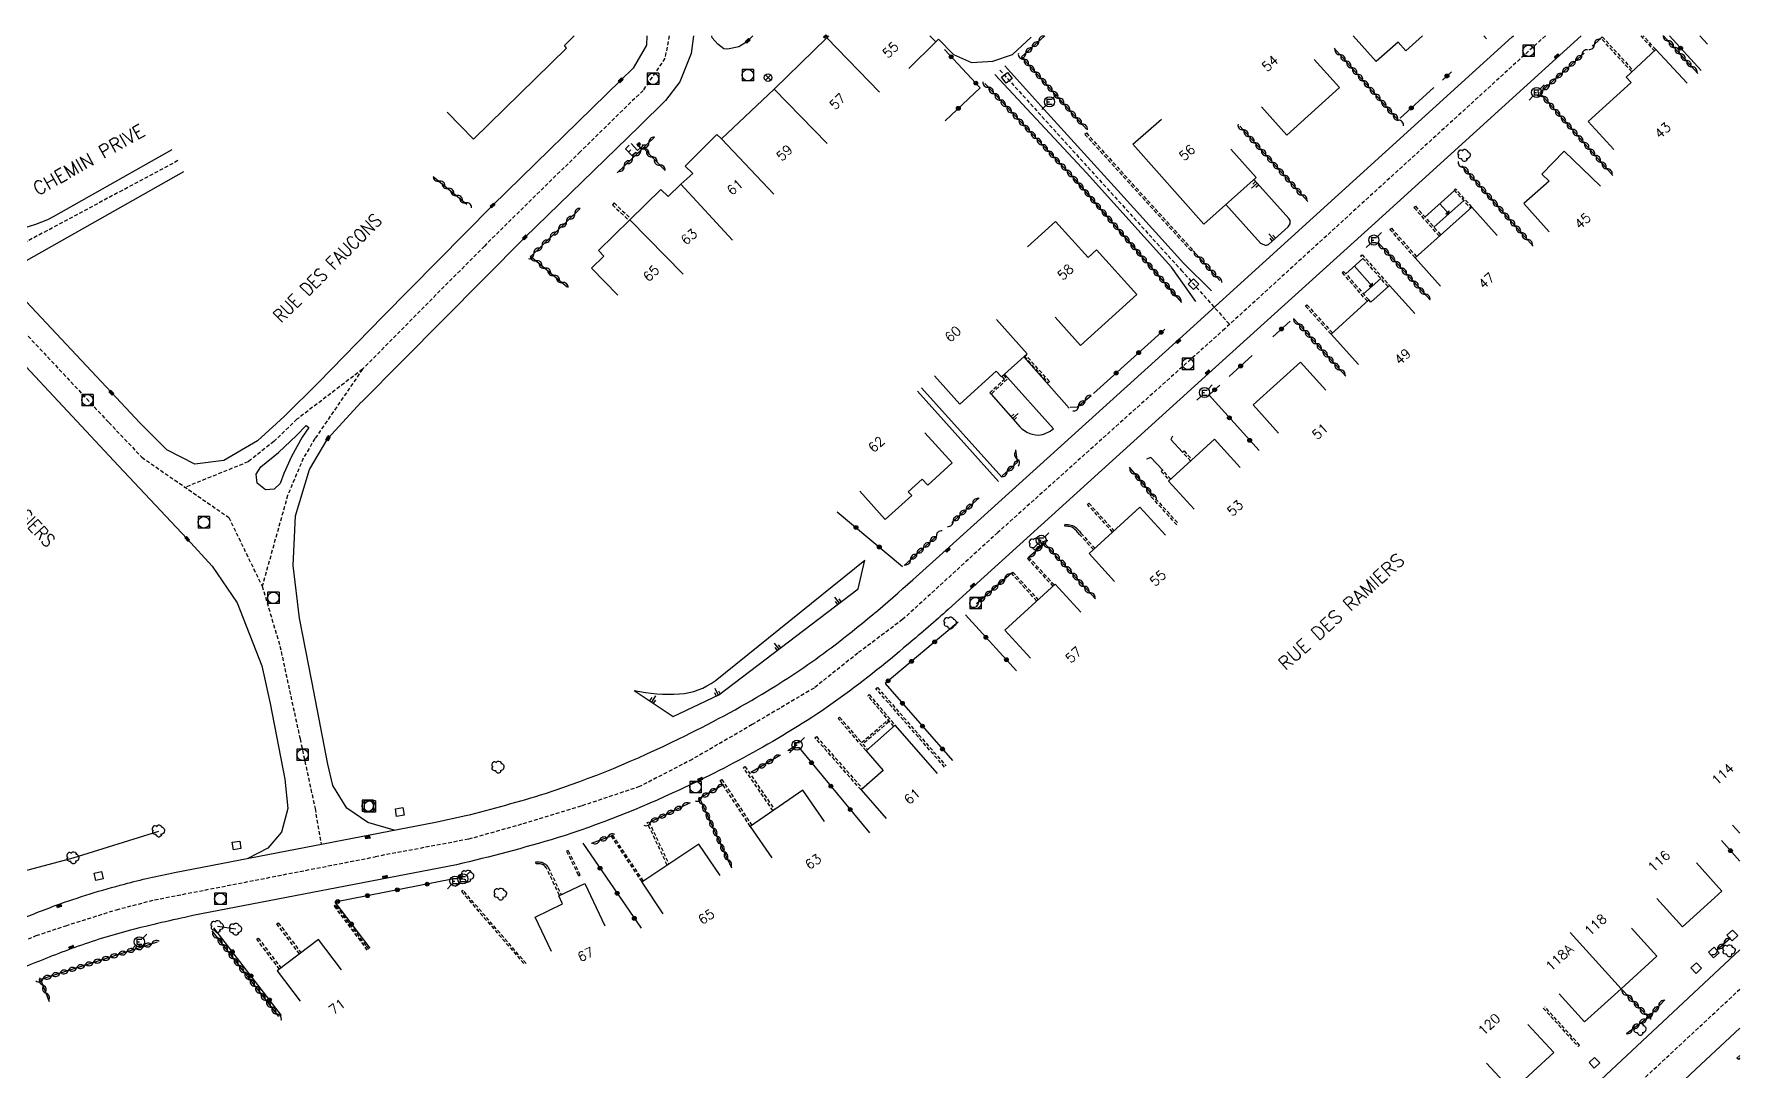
# Model space of a CAD drawing. Header units: millimetres. Extents: x 184999 to 186001, y 128999 to 130000.
# Drawn here: x 185775.5 to 186000, y 129863.8 to 130000.2 of the extents above; entities that cross this region are included whole.
import ezdxf
from ezdxf.enums import TextEntityAlignment as Align

# ---------------------------------------------------------------- set-up
doc = ezdxf.new("R2010")
doc.units = ezdxf.units.MM
doc.linetypes.add('DASHED', pattern=[0.75, 0.5, -0.25])
doc.layers.get('0').update_dxf_attribs({"linetype": 'CONTINUOUS'})
for name, color, linetype in [('W0001', 6, 'DASHED'), ('W0008', 7, 'CONTINUOUS'), ('W0100', 7, 'CONTINUOUS'), ('W0112', 1, 'DASHED'), ('W0211', 2, 'CONTINUOUS'), ('W0300', 7, 'CONTINUOUS'), ('W0302', 3, 'CONTINUOUS'), ('W0310', 3, 'CONTINUOUS'), ('W0322', 7, 'CONTINUOUS'), ('W0334', 7, 'CONTINUOUS'), ('W0400', 7, 'CONTINUOUS'), ('W0420', 7, 'CONTINUOUS'), ('W0469', 7, 'CONTINUOUS'), ('W0471', 7, 'CONTINUOUS'), ('W0984', 7, 'CONTINUOUS'), ('W0989', 7, 'CONTINUOUS'), ('W0991', 7, 'CONTINUOUS'), ('W1102', 7, 'CONTINUOUS')]:
    doc.layers.add(name, color=color, linetype=linetype)
doc.styles.get("Standard").update_dxf_attribs({"font": 'romans.shx', "width": 0.85})

# ---------------------------------------------------------------- blocks, each defined once
blk = doc.blocks.new('T400')
for p, q in [((-0.15, 0.3), (0.15, 0.3)), ((-0.15, -0.25), (-0.15, 0.3)), ((-0.15, 0.15), (0.15, 0.15)), ((-0.15, 0), (0.15, 0)), ((0.15, 0.3), (0.15, -0.25)), ((-0.15, -0.15), (0.15, -0.15)), ((-0.15, -0.25), (-0.15, -0.3)), ((-0.15, -0.3), (0.15, -0.3)), ((0.15, -0.3), (0.15, -0.25))]:
    blk.add_line(p, q)
blk = doc.blocks.new('T420')
for p, q in [((0.75, 0.75), (-0.75, 0.75)), ((-0.75, 0.75), (-0.75, -0.75)), ((0.75, 0.75), (0.75, -0.75)), ((0.75, -0.75), (-0.75, -0.75))]:
    blk.add_line(p, q)
blk.add_ellipse((0, 0), major_axis=(-0.53, 0.53), ratio=1, start_param=3.926991, end_param=10.210176)
blk = doc.blocks.new('T469')
at = {"color": 0, "linetype": 'Continuous', "flags": 128}
for points in [[(-0.35, 0.35), (0.35, -0.35)], [(-0.35, -0.35), (0.35, 0.35)]]:
    blk.add_lwpolyline(points, dxfattribs=at)
at = {"color": 0, "linetype": 'Continuous'}
blk.add_circle((0, 0), 0.5, dxfattribs=at)
blk = doc.blocks.new('t322o')
at = {"color": 0, "linetype": 'Continuous'}
for radius in [0.25, 0.15]:
    blk.add_circle((0, 0), radius, dxfattribs=at)
blk = doc.blocks.new('t310o')
at = {"color": 0, "linetype": 'Continuous'}
for centre, start, end in [((-0.5, 0.38), 216.8699, 323.1304), ((0.5, -0.37), 36.8699, 143.1303)]:
    blk.add_arc(centre, 0.625, start, end, dxfattribs=at)
blk = doc.blocks.new('T471')
for p, q in [((-0.333334, 0.333334), (-0.333334, -0.333334)), ((-0.333334, 0.333334), (0.333334, 0.333334)), ((-0.333334, 0), (0, 0)), ((0.500001, 0.500001), (1.000002, 1.000002)), ((-0.500001, -0.500001), (-1.000002, -1.000002)), ((-0.333334, -0.333334), (0.333334, -0.333334))]:
    blk.add_line(p, q)
blk.add_ellipse((0, 0), major_axis=(0.471405, 0.471405), ratio=1, start_param=5.4977871438, end_param=11.780972451)
blk = doc.blocks.new('T300')
for p, q in [((-0.8, 0.51), (-0.86, 0.34)), ((-0.86, 0.34), (-0.86, 0.17)), ((-0.86, 0.17), (-0.74, 0.06)), ((-0.69, 0.63), (-0.8, 0.51)), ((-0.8, -0.06), (-0.74, 0.06)), ((-0.74, 0.06), (-0.69, 0.11)), ((-0.57, 0.69), (-0.69, 0.63)), ((-0.46, 0.69), (-0.57, 0.69)), ((-0.29, 0.63), (-0.46, 0.69)), ((-0.29, 0.63), (-0.17, 0.74)), ((-0.23, 0.57), (-0.29, 0.63)), ((-0.17, 0.74), (-0.06, 0.8)), ((-0.06, 0.8), (0.06, 0.8)), ((0.06, 0.8), (0.23, 0.74)), ((0.23, 0.74), (0.34, 0.63)), ((0.34, 0.63), (0.4, 0.51)), ((0.46, 0.46), (0.34, 0.46)), ((0.4, 0.51), (0.4, 0.46)), ((0.57, 0.4), (0.46, 0.46)), ((0.57, 0.4), (0.69, 0.29)), ((0.69, 0.29), (0.74, 0.17)), ((0.74, 0.06), (0.69, -0.17)), ((0.74, 0.17), (0.74, 0.06)), ((-0.8, -0.17), (-0.8, -0.06)), ((-0.8, -0.23), (-0.8, -0.17)), ((-0.74, -0.34), (-0.8, -0.23)), ((-0.69, -0.4), (-0.74, -0.34)), ((-0.51, -0.46), (-0.69, -0.4)), ((-0.4, -0.46), (-0.51, -0.46)), ((-0.4, -0.46), (-0.34, -0.46)), ((-0.34, -0.46), (-0.34, -0.4)), ((-0.34, -0.51), (-0.34, -0.46)), ((-0.29, -0.63), (-0.34, -0.51)), ((-0.17, -0.74), (-0.29, -0.63)), ((-0.06, -0.8), (-0.17, -0.74)), ((0.06, -0.8), (-0.06, -0.8)), ((0.17, -0.74), (0.06, -0.8)), ((0.23, -0.69), (0.17, -0.74)), ((0.29, -0.46), (0.23, -0.46)), ((0.29, -0.63), (0.23, -0.69)), ((0.46, -0.4), (0.29, -0.46)), ((0.34, -0.51), (0.29, -0.63)), ((0.34, -0.51), (0.34, -0.46)), ((0.57, -0.34), (0.46, -0.4)), ((0.63, -0.29), (0.57, -0.34)), ((0.69, -0.17), (0.63, -0.29))]:
    blk.add_line(p, q)
blk = doc.blocks.new('t112o')
at = {"color": 0, "linetype": 'Continuous'}
for p, q in [((-0.5, 0.5), (0.5, 0.5)), ((-0.5, -0.5), (-0.5, 0.5)), ((0.5, 0.5), (0.5, -0.5)), ((0.5, -0.5), (-0.5, -0.5))]:
    blk.add_line(p, q, dxfattribs=at)
blk = doc.blocks.new('t211o')
at = {"color": 0, "linetype": 'Continuous'}
for p, q in [((-0.29, 0.5), (-0.29, 0)), ((0, 1), (0, 0)), ((0.29, 0.5), (0.29, 0))]:
    blk.add_line(p, q, dxfattribs=at)

msp = doc.modelspace()

# ---------------------------------------------------------------- linework, layer by layer
at = {"layer": 'W0001'}
for points in [[(185859.06, 130000), (185858.49, 129997.04), (185855.62, 129992.82), (185847.36, 129984.75), (185834.73, 129972.33), (185818.68, 129956.11), (185810.06, 129949.53), (185807.02, 129946.62), (185803.63, 129943.92), (185795.35, 129940.58)], [(185974.4, 130000), (185932.2, 129961.45), (185902.31, 129934.63), (185889.78, 129923.17), (185883.89, 129918.75), (185878.12, 129914.16), (185869.98, 129909.34), (185862.1, 129904.77), (185855.16, 129901.19), (185847.45, 129898.61), (185839.62, 129896.22), (185832.65, 129894.26), (185820.35, 129891.95)], [(185902.59, 129995.48), (185926.45, 129969.17), (185932.82, 129962.02)], [(185755.69, 129980.72), (185771.08, 129964.3), (185785.29, 129949.11), (185789.63, 129944.54), (185801.07, 129936.61), (185805.48, 129927.57), (185807.82, 129919.68), (185810.46, 129907.47), (185812.44, 129898.29), (185813.23, 129893.59)], [(185818.68, 129956.11), (185812.42, 129946.98), (185810.89, 129944.41), (185808.83, 129939.51), (185805.48, 129927.57)], [(185707.35, 129851.94), (185732.93, 129863.11), (185750.61, 129870.72), (185775.75, 129881.58), (185779.64, 129882.88), (185786.29, 129884.98), (185791.32, 129886.28), (185820.35, 129891.95)], [(185804.68, 129692.05), (185840.36, 129724.93), (185904.63, 129785.15), (185970.01, 129846.61), (186000, 129874.51)]]:
    msp.add_lwpolyline(points, dxfattribs=at)
at = {"layer": 'W0001', "flags": 128}
msp.add_lwpolyline([(185794.39, 129983.57), (185769.51, 129970.25)], dxfattribs=at)
at = {"layer": 'W0008', "flags": 128}
for points in [[(185706.21, 129854.6), (185742.98, 129870.55), (185766.38, 129880.6), (185772.63, 129883.28, -0.0144), (185778.34, 129885.56, -0.0227), (185787.36, 129888.36, -0.017), (185793.96, 129889.88), (185828.31, 129896.5), (185832.3, 129897.36, 0.012426), (185842.79, 129900.29, 0.0359), (185860.4, 129907.52, 0.0238), (185872.02, 129913.79, 0.0239), (185880.38, 129919.46, 0.0217), (185891.13, 129928.41), (185895.96, 129932.74), (185927.15, 129960.97), (185970.03, 129999.86), (185970.18, 130000, 0.0062)], [(185979.09, 130000), (185975.32, 129996.58), (185951.49, 129974.94), (185929.59, 129955.15), (185895.82, 129924.53, -0.0093), (185890.5, 129919.92, -0.0207), (185880.97, 129912.41, -0.027), (185870.73, 129906.02, -0.0182), (185860.44, 129900.77, -0.033), (185844.32, 129894.43, -0.016), (185831.08, 129890.9), (185796.35, 129884.2, 0.0104), (185788.14, 129882.28, 0.0215), (185780.82, 129880.02, 0.0114), (185774.08, 129877.37)], [(185775.05, 129827.53), (185792.02, 129805.16), (185809.55, 129782.14), (185834.3, 129749.66), (185841.35, 129740.36, 0.0344), (185843.57, 129738.85, 0.1078), (185846.35, 129737.94, 0.1157), (185848.48, 129738.25, 0.0903), (185849.83, 129739.12), (185863.82, 129752.15), (185901.71, 129787.71), (185944.53, 129827.79), (185979, 129860.09), (186000, 129879.72)], [(186000, 129869.39), (185994.88, 129864.61), (185980.94, 129851.56), (185953.6, 129825.98), (185939.54, 129812.83), (185907.5, 129782.8), (185868.29, 129746.07), (185832.98, 129713.01), (185799.17, 129681.28), (185795.06, 129677.48, 0.0189), (185784.28, 129666.8, 0.01649), (185779, 129660.79)]]:
    msp.add_lwpolyline(points, format="xyb", dxfattribs=at)
at = {"layer": 'W0008'}
for points in [[(185856.12, 130000), (185856.05, 129998.75), (185854.3, 129995.75), (185852.68, 129994.16), (185835.8, 129977.67), (185821.37, 129963.07), (185812.88, 129954.38), (185808.39, 129949.91), (185804.87, 129946.68), (185800.45, 129944.09), (185796.62, 129943.63), (185792.92, 129945.51), (185789.38, 129949.08), (185785.64, 129953.04), (185776.4, 129962.92), (185766.7, 129973.25), (185759.01, 129981.36), (185758.06, 129982.39)], [(185862.24, 130000), (185861.95, 129997.68), (185860.48, 129993.94), (185858.55, 129991.48), (185855.15, 129988.12), (185840.06, 129973.46), (185818.55, 129951.8)], [(185869.15, 129999.1), (185868.22, 129998.53), (185866.74, 129998.24), (185866.24, 129998.27), (185865.45, 129998.9), (185864.7, 129999.73), (185864.65, 130000)], [(185870.08, 130000), (185869.4, 129999.34), (185869.14, 129999.07)], [(185894.15, 129999.2), (185894.52, 129999.56), (185896.48, 129997.56), (185898.84, 129996.5), (185901.67, 129996.68), (185904.25, 129997.55), (185906.72, 129999.84)], [(185771.14, 129968.52), (185795.18, 129982.16)], [(185753.33, 129979.05), (185773.15, 129957.79), (185786.58, 129943.39), (185794.18, 129935.3), (185795.61, 129933.79), (185798.91, 129930.18), (185802.17, 129925.36), (185805.42, 129917.06), (185806.53, 129912.13), (185808.45, 129902.15), (185808.87, 129898.29), (185808.02, 129895.18), (185806.21, 129893.1), (185803.58, 129891.73)], [(185822.87, 129895.45), (185819.37, 129896.47), (185816.61, 129898.33), (185814.8, 129901.31), (185814.14, 129904.12), (185812.02, 129915.07), (185810.41, 129923.34), (185809.54, 129930.28), (185809.88, 129936.84), (185811.72, 129942.92), (185814.14, 129947.01), (185818.53, 129951.79)], [(185805.29, 129943.29), (185807.64, 129945.14), (185810, 129947.39), (185811.29, 129948.71), (185811.63, 129948.43), (185810.76, 129947.19), (185809.32, 129944.61), (185808.35, 129942.4), (185807.84, 129941.08), (185807.06, 129940.33), (185805.91, 129940.25), (185804.83, 129941.12), (185804.69, 129942.32), (185805.29, 129943.28)]]:
    msp.add_lwpolyline(points, dxfattribs=at)
at = {"layer": 'W0008', "flags": 128}
for points in [[(185928.39, 129965.02), (185925.17, 129969.56), (185913.98, 129981.98), (185901.93, 129994.89)], [(185903.25, 129996.07), (185907.97, 129990.78), (185918.52, 129979.22), (185926.81, 129970.05), (185930.45, 129966.43)]]:
    msp.add_lwpolyline(points, dxfattribs=at)
at = {"layer": 'W0008'}
msp.add_lwpolyline([(185793.59, 129984.98), (185777.98, 129976.18, -0.210135), (185764.84, 129975.21, -0.210135)], format="xyb", dxfattribs=at)
at = {"layer": 'W0100'}
for p, q in [((185879.38, 129999.88), (185879.54, 129999.72)), ((185879.84, 130000), (185879.54, 129999.72)), ((185854.8, 129985.7), (185855.1, 129985.95)), ((185854.8, 129985.7), (185854.99, 129985.47))]:
    msp.add_line(p, q, dxfattribs=at)
for points in [[(185829.81, 129989.96), (185833.31, 129986.39), (185845.56, 129998.39), (185845.27, 129998.73), (185846.53, 130000)], [(185880.05, 130000), (185879.79, 129999.75), (185872.87, 129992.97), (185865.96, 129986.43), (185865.35, 129987.03), (185861.17, 129982.86), (185862.16, 129981.87), (185860.61, 129980.46), (185858.91, 129978.85), (185857.95, 129979.79), (185853.86, 129975.76), (185849.74, 129971.74), (185850.44, 129971.02), (185848.81, 129969.43), (185852.3, 129965.85)], [(185879.38, 129999.88), (185879.67, 130000.15), (185879.84, 130000)], [(185890.59, 129995.69), (185894.15, 129999.19), (185893.36, 130000)], [(185958.22, 130000), (185956.01, 129998.03), (185955, 129999.16), (185952.12, 129996.6), (185949.09, 130000)], [(185993.05, 129993.76), (185988.93, 129998.2), (185985.01, 129994.57), (185985.68, 129993.84), (185980.05, 129988.73), (185983.41, 129985.03)], [(185854.99, 129985.47), (185855.29, 129985.73), (185855.1, 129985.95)], [(185981.67, 129980.21), (185976.88, 129984.84), (185973.94, 129981.79), (185974.89, 129980.88), (185971.57, 129977.95), (185974.89, 129974.21)], [(185960.5, 129977.88), (185961.69, 129976.56), (185961.71, 129976.96), (185961.29, 129976.58), (185961.69, 129976.56)], [(185909.85, 129962.95), (185913.2, 129959.25), (185920.63, 129965.96), (185915.31, 129971.84), (185914.2, 129970.84), (185909.93, 129975.56), (185906.22, 129972.21)], [(185949.25, 129969.69), (185951.59, 129967.04), (185951.62, 129967.44), (185951.19, 129967.07), (185951.59, 129967.04)], [(185884.15, 129940.06), (185887.49, 129936.34), (185890.98, 129939.48), (185890.51, 129940), (185892.36, 129941.67), (185893.1, 129940.86), (185896.31, 129943.78), (185892.69, 129947.75)], [(185913.25, 129924.15), (185909.88, 129927.84), (185903.24, 129921.78), (185906.61, 129918.08)], [(185989.08, 129886.44), (185992.43, 129882.72), (185997.64, 129887.42), (185994.29, 129891.14)], [(185843.56, 129879.5), (185841.42, 129884.02), (185845.03, 129885.74), (185844.52, 129886.82), (185847.94, 129888.45), (185850.6, 129882.85)]]:
    msp.add_lwpolyline(points, dxfattribs=at)
at = {"layer": 'W0100', "flags": 128}
for points in [[(185994.74, 130000), (185995.72, 129998.92)], [(185937.03, 129990.65), (185940.38, 129986.94), (185947.29, 129993.18), (185943.94, 129996.89)], [(185933.01, 129985.09), (185936.34, 129981.36), (185929.44, 129975.21), (185920.11, 129985.72), (185923.85, 129989.04)], [(185962.45, 129979.62), (185958.54, 129976.15)], [(185959.73, 129974.81), (185963.64, 129978.31)], [(185968.06, 129973.72), (185964.73, 129977.46), (185957.24, 129970.78), (185960.57, 129967.04)], [(185950.36, 129970.71), (185948.14, 129968.67)], [(185957.23, 129963.44), (185953.87, 129967.15), (185951.42, 129964.93), (185951.16, 129965.23), (185946.18, 129960.73), (185949.8, 129956.72)], [(185950.46, 129966.02), (185952.72, 129968.06)], [(185893.97, 129955.24), (185897.33, 129951.53), (185902.11, 129955.87), (185902.8, 129955.1), (185906.19, 129958.16), (185902.15, 129962.65)], [(185945.51, 129953.35), (185942.16, 129957.06), (185935.92, 129951.43), (185939.27, 129947.72)], [(185934.23, 129943.2), (185930.86, 129946.9), (185924.79, 129941.37), (185928.16, 129937.68)], [(185924.37, 129934.26), (185921, 129937.95), (185914.32, 129931.85), (185917.69, 129928.16)], [(185894.38, 129902.91), (185888.82, 129909.26), (185884.98, 129905.9), (185887.24, 129903.31), (185884.32, 129900.75), (185887.61, 129896.99)], [(185879.49, 129896.58), (185876.66, 129900.7), (185869.73, 129895.94), (185872.56, 129891.82)], [(185999.03, 129896.12), (186000, 129895.07)], [(185865.75, 129889.47), (185862.97, 129893.63), (185855.46, 129888.62), (185858.24, 129884.46)], [(185976.19, 129873.91), (185979.55, 129870.21), (185984.36, 129874.57), (185989.08, 129878.87), (185985.72, 129882.57)], [(185815.93, 129877.08), (185812.91, 129881.06), (185807.46, 129876.92), (185810.49, 129872.94)], [(185966.63, 129864.8), (185970.03, 129861.13), (185975.5, 129866.19), (185972.1, 129869.86)]]:
    msp.add_lwpolyline(points, dxfattribs=at)
at = {"layer": 'W0112'}
for p, q in [((185851.8, 129978.02), (185854.01, 129975.91)), ((185819.32, 129879.65), (185818.96, 129880.13)), ((185819.52, 129879.8), (185819.15, 129880.28))]:
    msp.add_line(p, q, dxfattribs=at)
for points in [[(185985.76, 129995.27), (185981.7, 129999.71), (185981.89, 129999.88), (185985.94, 129995.44)], [(185986.95, 130000), (185988.75, 129998.03)], [(185988.93, 129998.2), (185987.29, 130000)], [(185964.73, 129977.46), (185962.56, 129979.87), (185962.38, 129979.7), (185964.56, 129977.3)], [(185851.8, 129978.02), (185851.58, 129977.76), (185853.76, 129975.69)], [(185960.45, 129973.63), (185957.09, 129977.4), (185957.28, 129977.56), (185960.63, 129973.8)], [(185957.24, 129970.78), (185953.94, 129974.52), (185954.13, 129974.68), (185957.43, 129970.94)], [(185953.69, 129966.98), (185950.08, 129971.03), (185950.27, 129971.19), (185953.87, 129967.15)], [(185950.97, 129965.06), (185947.65, 129968.84), (185947.84, 129969), (185951.16, 129965.23)], [(185946.18, 129960.73), (185942.81, 129964.44), (185943, 129964.61), (185946.37, 129960.89)], [(185905.81, 129957.81), (185908.93, 129954.34), (185909.11, 129954.51), (185905.99, 129957.97)], [(185903.06, 129955.34), (185903.54, 129954.8), (185901.42, 129952.83), (185901.25, 129953.01), (185903.19, 129954.82), (185902.88, 129955.17)], [(185927.71, 129944.03), (185926.64, 129945.19), (185926.83, 129945.36), (185927.89, 129944.2)], [(185925.09, 129941.65), (185924.02, 129942.83), (185923.83, 129942.66), (185924.91, 129941.48)], [(185917.43, 129934.69), (185914.11, 129938.32), (185914.29, 129938.49), (185917.61, 129934.86)], [(185925.88, 129935.64), (185922.39, 129939.47), (185922.58, 129939.63), (185926.07, 129935.81)], [(185914.9, 129932.38), (185913.07, 129934.38), (185912.86, 129934.63), (185912.66, 129934.85), (185912.46, 129935.04), (185912.26, 129935.2), (185912.04, 129935.31), (185911.89, 129935.36), (185911.73, 129935.4), (185911.54, 129935.43), (185911.35, 129935.45), (185911.15, 129935.46), (185911.17, 129935.71), (185911.37, 129935.7), (185911.58, 129935.68), (185911.77, 129935.65), (185911.96, 129935.6), (185912.14, 129935.54), (185912.39, 129935.41), (185912.63, 129935.23), (185912.84, 129935.02), (185913.05, 129934.79), (185913.25, 129934.55), (185915.08, 129932.55)], [(185909.74, 129927.72), (185906.39, 129931.39), (185906.21, 129931.22), (185909.56, 129927.55)], [(185907.44, 129925.61), (185904.11, 129929.26), (185904.29, 129929.43), (185907.62, 129925.78)], [(185888.63, 129909.1), (185885.19, 129913.15), (185885.38, 129913.31), (185888.82, 129909.26)], [(185895.32, 129903.74), (185886.27, 129914.08), (185886.46, 129914.24), (185895.51, 129903.9)], [(185884.98, 129905.9), (185881.3, 129910.15), (185881.49, 129910.31), (185884.38, 129906.97), (185887.79, 129909.9), (185887.95, 129909.71), (185884.54, 129906.78), (185885.16, 129906.06)], [(185884.32, 129900.75), (185878.25, 129907.61), (185878.43, 129907.78), (185884.51, 129900.92)], [(185869.73, 129895.94), (185865.76, 129902), (185865.97, 129902.14), (185869.93, 129896.08)], [(185872.73, 129898), (185868.82, 129903.7), (185869.03, 129903.84), (185872.94, 129898.14)], [(185858.8, 129890.85), (185856.17, 129896.45), (185856.39, 129896.56), (185859.01, 129890.99)], [(185855.67, 129888.76), (185851.61, 129894.82), (185851.4, 129894.68), (185855.46, 129888.62)], [(185844.61, 129886.87), (185842.92, 129890.43), (185842.82, 129890.54), (185842.71, 129890.67), (185842.59, 129890.78), (185842.48, 129890.87), (185842.37, 129890.93), (185842.24, 129890.98), (185842.09, 129891.01), (185841.91, 129891.02), (185841.72, 129891.03), (185841.53, 129891.02), (185841.52, 129891.27), (185841.72, 129891.28), (185841.92, 129891.27), (185842.12, 129891.26), (185842.31, 129891.22), (185842.48, 129891.16), (185842.62, 129891.07), (185842.76, 129890.97), (185842.89, 129890.84), (185843.01, 129890.71), (185843.13, 129890.57), (185844.84, 129886.97)], [(185840.22, 129877.92), (185831.92, 129887.53), (185831.73, 129887.36), (185839.99, 129877.81)], [(185819.15, 129880.28), (185815.14, 129885.6), (185814.94, 129885.45), (185818.96, 129880.13)], [(185810.4, 129879.16), (185807.4, 129883.11), (185807.6, 129883.26), (185810.6, 129879.31)], [(185807.76, 129877.15), (185804.76, 129881.1), (185804.96, 129881.25), (185807.96, 129877.3)], [(185974.12, 129872.03), (185978.71, 129866.98), (185978.9, 129867.15), (185974.31, 129872.2)], [(185999.62, 129865.46), (186000, 129865.81)], [(186000, 129865.47), (185999.8, 129865.27), (185999.62, 129865.46)]]:
    msp.add_lwpolyline(points, dxfattribs=at)
for points in [[(185927.75, 129971.68), (185913.78, 129987.04), (185913.97, 129987.21), (185927.94, 129971.84)], [(185845.54, 129892.68), (185847.13, 129889.46), (185847.36, 129889.57), (185845.76, 129892.79)]]:
    msp.add_lwpolyline(points, close=True, dxfattribs=at)
at = {"layer": 'W0211'}
msp.add_line((185936.89, 129972.69), (185932.34, 129977.8), dxfattribs=at)
for points in [[(185936.89, 129972.69), (185937.42, 129972.47, 0.27), (185937.96, 129972.55), (185940.53, 129974.88, 0.1804), (185940.82, 129975.39, 0.2055), (185940.63, 129975.95), (185936.06, 129981.03)], [(185901.42, 129952.83), (185904.93, 129948.85, 0.2144), (185907.68, 129947.42, 0.122415), (185909.65, 129948.29)]]:
    msp.add_lwpolyline(points, format="xyb", dxfattribs=at)
msp.add_lwpolyline([(185854.46, 129913.83), (185859.56, 129910.42), (185865.59, 129913.26), (185883.94, 129927.22), (185884.81, 129931)], dxfattribs=at)
at = {"layer": 'W0211', "flags": 128}
msp.add_lwpolyline([(185854.46, 129913.83, 0.0657), (185860.42, 129913.38, 0.1438), (185865.1, 129915.12), (185884.81, 129931)], format="xyb", dxfattribs=at)
at = {"layer": 'W0302', "flags": 128}
for points in [[(185772.86, 129889.74), (185780.62, 129891.8), (185791.87, 129895.34)], [(185802.02, 129882.41), (185799.59, 129882.76)]]:
    msp.add_lwpolyline(points, dxfattribs=at)
at = {"layer": 'W0310'}
for p, q in [((185966.65, 129999.62), (185966.31, 130000)), ((185989.96, 130000), (185994.47, 129995.04)), ((185955.07, 129988.87), (185946.6, 129998.38)), ((185943.13, 129978.19), (185934.19, 129988.09)), ((185857.11, 129986.65), (185852.19, 129981.95)), ((185858.51, 129982.28), (185855.58, 129985.28)), ((185963.42, 129982.9), (185972.77, 129972.33)), ((185828, 129981.5), (185832.44, 129977.86)), ((185952.32, 129972.84), (185959.21, 129965.23)), ((185941.31, 129962.72), (185948.12, 129955.2)), ((185908.2, 129933.51), (185915.16, 129925.89)), ((185987.95, 129870.85), (185984.36, 129874.57))]:
    msp.add_line(p, q, dxfattribs=at)
at = {"layer": 'W0310', "flags": 128}
for points in [[(185908.49, 130000), (185905.43, 129997.23), (185914.01, 129987.72)], [(185981.7, 129999.64), (185980.55, 129998.62)], [(185979.48, 129997.72), (185973.68, 129992.48), (185983.28, 129981.63)], [(185926.53, 129964.9), (185912.54, 129981.04), (185900.6, 129993.71)], [(185928.05, 129971.72), (185931.56, 129967.79)], [(185911.83, 129951.11), (185912.82, 129951.18), (185914.59, 129952.66)], [(185902.91, 129942.1), (185904.92, 129943.87), (185904.68, 129945.49)], [(185919.59, 129943.23), (185922.58, 129939.63)], [(185896.27, 129935.95), (185899.87, 129939.19)], [(185889.97, 129930.28), (185894.29, 129934.2)], [(185908.2, 129932.93), (185906.39, 129931.39)], [(185904.11, 129929.26), (185899.51, 129925.24)], [(185875.7, 129906.56), (185874.66, 129905.91)], [(185873.69, 129905.33), (185869.81, 129903.02)], [(185861.81, 129899.07), (185856.56, 129896.51)], [(185851.4, 129894.68), (185848.8, 129893.7)], [(185798.86, 129882.19), (185807.62, 129870.92)], [(185791.64, 129880.73), (185776.31, 129875.81), (185777.42, 129872.91)], [(185996.93, 129879.64), (185998.77, 129881.3)], [(185985.11, 129868.72), (185987.95, 129870.85), (185990.13, 129873.13)]]:
    msp.add_lwpolyline(points, dxfattribs=at)
at = {"layer": 'W0310'}
for points in [[(185847.35, 129977.28), (185840.83, 129970.97), (185845.63, 129966.98)], [(185866.16, 129901.4), (185863.06, 129899.65), (185867.26, 129890.48)]]:
    msp.add_lwpolyline(points, dxfattribs=at)
at = {"layer": 'W0322'}
for p, q in [((185990.73, 130000), (185994.89, 129995.42)), ((185930.12, 129952.69), (185936.7, 129945.4)), ((185898.05, 129923.79), (185904.79, 129916.42)), ((186000, 129891.38), (185997.56, 129894.08))]:
    msp.add_line(p, q, dxfattribs=at)
msp.add_lwpolyline([(185895.39, 129988.83), (185899.98, 129993.17), (185895.29, 129998.18)], dxfattribs=at)
at = {"layer": 'W0322', "flags": 128}
for points in [[(185960.84, 129994.18), (185962.05, 129995.25)], [(185955.26, 129989.14), (185959.7, 129993.18)], [(185914.92, 129952.94), (185924.29, 129961.39)], [(185940.8, 129962.45), (185938.52, 129960.38)], [(185935.8, 129957.93), (185932.76, 129955.15)], [(185931.53, 129954.03), (185930.19, 129952.8)], [(185881.17, 129937.37), (185889.78, 129930.15)], [(185897.08, 129922.81), (185887.48, 129914.76), (185896.34, 129904.63)], [(185876.17, 129906.3), (185885.44, 129895.09)], [(185847.7, 129893.74), (185855.36, 129882.54)], [(185830.51, 129889), (185815.05, 129885.99), (185819.65, 129879.9)], [(185808.01, 129871.06), (185799.12, 129882.61)]]:
    msp.add_lwpolyline(points, dxfattribs=at)
at = {"layer": 'W0334', "flags": 128}
for points in [[(185905.74, 129957.74), (185911.69, 129951.01)], [(185902.84, 129941.9), (185892.25, 129953.68)], [(185909.65, 129948.29), (185903.2, 129955.46)], [(185891.76, 129953.23), (185902.42, 129941.36)], [(185925.3, 129947.32), (185925.09, 129946.88), (185926.64, 129945.19)], [(185924.02, 129942.83), (185922.47, 129944.49), (185921.9, 129944.3)]]:
    msp.add_lwpolyline(points, dxfattribs=at)
at = {"layer": 'W1102'}
for p, q in [((185879.79, 129999.75), (185886.75, 129992.58)), ((185872.87, 129992.97), (185879.87, 129985.83)), ((185865.96, 129986.43), (185872.84, 129979.16)), ((185860.61, 129980.46), (185867.37, 129973.09)), ((185853.86, 129975.76), (185860.89, 129968.64)), ((185984.36, 129874.57), (185977.64, 129881.97))]:
    msp.add_line(p, q, dxfattribs=at)

# ---------------------------------------------------------------- block references
at = {"layer": 'W0112'}
for p, rotation in [((185903.51, 129994.48), 38.55188888147942), ((185928.07, 129967.3), 314.6502253204443), ((185823.59, 129897.85), 9.870299845325889), ((185802.11, 129893.45), 8.934111928222146), ((185783.96, 129889.42), 14.50281381020083), ((185999.01, 129881.6), 42.80327014214024), ((185996.57, 129879.35), 42.79133577413357), ((185994.26, 129877.3), 42.51645730751464), ((185980.85, 129864.84), 222.7341249936748)]:
    msp.add_blockref('t112o', p, dxfattribs=dict(at, rotation=rotation))
at = {"layer": 'W0211'}
for p, rotation in [((185936.44, 129980.61), 131.9683174255516), ((185938.66, 129973.18), 42.09786369791527), ((185904.23, 129949.64), 311.3855339805952), ((185881.44, 129925.32), 37.25535911420175), ((185873.48, 129919.26), 37.25535911420175), ((185856.72, 129912.32), 326.2723860969639), ((185865.51, 129913.23), 25.26377121614322)]:
    msp.add_blockref('t211o', p, dxfattribs=dict(at, rotation=rotation))
at = {"layer": 'W0300'}
for p in [(185963.75, 129984.26), (185907.32, 129933.08), (185896.09, 129922.72), (185836.57, 129903.74), (185791.87, 129895.34), (185780.62, 129891.8), (185832.57, 129889.4), (185836.88, 129887.03), (185799.59, 129882.76), (185802.02, 129882.41), (185998.62, 129879.57), (185986.9, 129869.23)]:
    msp.add_blockref('T300', p, dxfattribs=at)
at = {"layer": 'W0310'}
for p, rotation in [((185905.99, 129997.74), 222.0646098976855), ((185906.85, 129998.52), 222.0646098976855), ((185907.71, 129999.29), 222.0646098976855), ((185947.37, 129997.52), 131.6453869130568), ((185980.84, 129998.88), 221.5722347515461), ((185990.58, 129999.32), 312.281024325941), ((185991.36, 129998.46), 312.281024325941), ((185992.14, 129997.61), 312.281024325941), ((185905.69, 129996.94), 312.0646098976651), ((185906.46, 129996.08), 312.0646098976651), ((185948.14, 129996.66), 131.6453869130568), ((185948.91, 129995.79), 131.6453869130568), ((185977.5, 129995.93), 222.0939477504129), ((185978.36, 129996.71), 222.0939477504129), ((185979.21, 129997.48), 222.0939477504129), ((185992.91, 129996.75), 312.281024325941), ((185993.69, 129995.9), 312.281024325941), ((185901.05, 129993.23), 133.2965324361957), ((185907.24, 129995.23), 312.0646098976651), ((185908.01, 129994.37), 312.0646098976651), ((185908.79, 129993.51), 312.0646098976651), ((185949.68, 129994.93), 131.6453869130568), ((185950.44, 129994.07), 131.6453869130568), ((185951.21, 129993.21), 131.6453869130568), ((185974.93, 129993.61), 222.0939477504129), ((185975.79, 129994.38), 222.0939477504129), ((185976.64, 129995.16), 222.0939477504129), ((185901.84, 129992.39), 133.2965324361957), ((185902.64, 129991.55), 133.2965324361957), ((185909.56, 129992.65), 312.0646098976651), ((185910.33, 129991.8), 312.0646098976651), ((185911.11, 129990.94), 312.0646098976651), ((185951.98, 129992.34), 131.6453869130568), ((185952.75, 129991.48), 131.6453869130568), ((185974.07, 129992.83), 222.0939477504129), ((185974.09, 129992.01), 311.5202364488994), ((185974.85, 129991.15), 311.5202364488994), ((185903.43, 129990.71), 133.2965324361957), ((185904.22, 129989.87), 133.2965324361957), ((185905.01, 129989.03), 133.2965324361957), ((185911.88, 129990.08), 312.0646098976651), ((185912.65, 129989.22), 312.0646098976651), ((185953.51, 129990.62), 131.6453869130568), ((185954.28, 129989.75), 131.6453869130568), ((185955.05, 129988.89), 131.6453869130568), ((185975.62, 129990.28), 311.5202364488994), ((185976.39, 129989.42), 311.5202364488994), ((185977.15, 129988.55), 311.5202364488994), ((185905.8, 129988.19), 133.2965324361957), ((185906.6, 129987.35), 133.2965324361957), ((185907.39, 129986.51), 133.2965324361957), ((185913.43, 129988.37), 312.0646098976651), ((185934.61, 129987.62), 132.0777439909176), ((185935.39, 129986.76), 132.0777439909176), ((185977.92, 129987.69), 311.5202364488994), ((185978.68, 129986.82), 311.5202364488994), ((185855.3, 129984.93), 223.6617183650524), ((185855.71, 129985.14), 134.4204283686257), ((185856.39, 129985.96), 223.6617183650524), ((185856.76, 129984.07), 134.4204283686257), ((185908.18, 129985.67), 133.2965324361957), ((185908.97, 129984.83), 133.2965324361957), ((185936.16, 129985.91), 132.0777439909176), ((185936.94, 129985.05), 132.0777439909176), ((185937.71, 129984.19), 132.0777439909176), ((185979.45, 129985.96), 311.5202364488994), ((185980.21, 129985.09), 311.5202364488994), ((185980.98, 129984.23), 311.5202364488994), ((185853.14, 129982.86), 223.6617183650524), ((185854.22, 129983.89), 223.6617183650524), ((185857.81, 129982.99), 134.4204283686257), ((185909.76, 129983.99), 133.2965324361957), ((185910.56, 129983.15), 133.2965324361957), ((185911.35, 129982.31), 133.2965324361957), ((185938.48, 129983.33), 132.0777439909176), ((185939.26, 129982.48), 132.0777439909176), ((185963.58, 129982.71), 311.5202364489032), ((185964.35, 129981.84), 311.5202364489032), ((185981.74, 129983.36), 311.5202364488994), ((185982.51, 129982.5), 311.5202364488994), ((185828.77, 129980.86), 320.6711149465354), ((185829.93, 129979.91), 320.6711149465354), ((185912.14, 129981.47), 133.2965324361957), ((185912.91, 129980.61), 130.9232332242752), ((185913.67, 129979.74), 130.9232332242752), ((185940.03, 129981.62), 132.0777439909176), ((185940.81, 129980.76), 132.0777439909176), ((185941.58, 129979.91), 132.0777439909176), ((185965.11, 129980.98), 311.5202364489032), ((185965.88, 129980.12), 311.5202364489032), ((185831.09, 129978.96), 320.6711149465354), ((185832.25, 129978.01), 320.6711149465354), ((185914.43, 129978.86), 130.9232332242752), ((185915.18, 129977.99), 130.9232332242752), ((185942.35, 129979.05), 132.0777439909176), ((185966.65, 129979.25), 311.5202364489032), ((185967.41, 129978.39), 311.5202364489032), ((185968.18, 129977.52), 311.5202364489032), ((185845.55, 129975.54), 224.0536409566645), ((185846.63, 129976.59), 224.0536409566645), ((185915.94, 129977.12), 130.9232332242752), ((185916.7, 129976.25), 130.9232332242752), ((185917.45, 129975.37), 130.9232332242752), ((185968.94, 129976.66), 311.5202364489032), ((185969.71, 129975.79), 311.5202364489032), ((185843.4, 129973.46), 224.0536409566645), ((185844.48, 129974.5), 224.0536409566645), ((185918.21, 129974.5), 130.9232332242752), ((185918.97, 129973.63), 130.9232332242752), ((185970.47, 129974.93), 311.5202364489032), ((185971.24, 129974.06), 311.5202364489032), ((185972, 129973.2), 311.5202364489032), ((185841.24, 129971.37), 224.0536409566645), ((185842.32, 129972.42), 224.0536409566645), ((185919.72, 129972.75), 130.9232332242752), ((185920.48, 129971.88), 130.9232332242752), ((185921.24, 129971.01), 130.9232332242752), ((185928.82, 129970.86), 311.7544759697125), ((185953.1, 129971.98), 312.1541424578616), ((185953.88, 129971.12), 312.1541424578616), ((185841.54, 129970.38), 320.2941444580148), ((185842.69, 129969.42), 320.2941444580148), ((185843.85, 129968.46), 320.2941444580148), ((185921.99, 129970.14), 130.9232332242752), ((185922.75, 129969.26), 130.9232332242752), ((185923.51, 129968.39), 130.9232332242752), ((185929.59, 129970), 311.7544759697125), ((185930.35, 129969.13), 311.7544759697125), ((185954.65, 129970.27), 312.1541424578616), ((185955.43, 129969.41), 312.1541424578616), ((185956.2, 129968.55), 312.1541424578616), ((185845, 129967.51), 320.2941444580148), ((185924.26, 129967.52), 130.9232332242752), ((185925.02, 129966.65), 130.9232332242752), ((185931.12, 129968.27), 311.7544759697125), ((185956.98, 129967.7), 312.1541424578616), ((185957.75, 129966.84), 312.1541424578616), ((185925.78, 129965.77), 130.9232332242752), ((185958.53, 129965.99), 312.1541424578616), ((185941.92, 129962.05), 312.1541424578469), ((185942.69, 129961.19), 312.1541424578469), ((185943.47, 129960.33), 312.1541424578469), ((185944.24, 129959.48), 312.1541424578469), ((185945.02, 129958.62), 312.1541424578469), ((185945.79, 129957.76), 312.1541424578469), ((185946.57, 129956.91), 312.1541424578469), ((185947.34, 129956.05), 312.1541424578469), ((185912.94, 129951.28), 39.97546312722928), ((185913.83, 129952.02), 39.97546312722928), ((185904.85, 129944.34), 98.43864444181831), ((185903.55, 129942.66), 41.31502692629721), ((185904.42, 129943.42), 41.31502692629721), ((185920.33, 129942.34), 309.7251222309085), ((185921.06, 129941.46), 309.7251222309085), ((185921.8, 129940.57), 309.7251222309085), ((185922.54, 129939.68), 309.7251222309085), ((185898.15, 129937.64), 41.92511414367856), ((185899.01, 129938.41), 41.92511414367856), ((185896.44, 129936.1), 41.92511414367856), ((185897.3, 129936.87), 41.92511414367856), ((185892.54, 129932.61), 42.20487699171023), ((185893.4, 129933.39), 42.20487699171023), ((185894.25, 129934.16), 42.20487699171023), ((185908.15, 129932.89), 220.5310089265136), ((185908.98, 129932.66), 312.3916836761005), ((185890.83, 129931.06), 42.20487699171023), ((185891.68, 129931.84), 42.20487699171023), ((185907.27, 129932.14), 220.5310089265136), ((185909.76, 129931.81), 312.3916836761005), ((185910.54, 129930.96), 312.3916836761005), ((185903.24, 129928.5), 221.2040957360177), ((185911.32, 129930.1), 312.3916836761005), ((185912.1, 129929.25), 312.3916836761005), ((185912.87, 129928.4), 312.3916836761005), ((185900.63, 129926.22), 221.2040957360177), ((185901.5, 129926.98), 221.2040957360177), ((185902.37, 129927.74), 221.2040957360177), ((185913.65, 129927.54), 312.3916836761005), ((185914.43, 129926.69), 312.3916836761005), ((185899.76, 129925.46), 221.2040957360177), ((185875.64, 129906.53), 211.9811044972029), ((185870.8, 129903.61), 210.7410895893827), ((185871.79, 129904.2), 210.7410895893827), ((185872.78, 129904.79), 210.7410895893827), ((185863.34, 129899.8), 209.5158443741004), ((185863.42, 129898.88), 294.6164467352223), ((185864.34, 129900.37), 209.5158443741004), ((185865.35, 129900.94), 209.5158443741004), ((185857.66, 129897.04), 205.9720410404037), ((185858.7, 129897.55), 205.9720410404037), ((185859.73, 129898.06), 205.9720410404037), ((185860.77, 129898.56), 205.9720410404037), ((185863.9, 129897.83), 294.6164467352223), ((185864.38, 129896.78), 294.6164467352223), ((185850.96, 129894.52), 200.7133162893021), ((185856.62, 129896.54), 205.9720410404037), ((185864.86, 129895.73), 294.6164467352223), ((185865.34, 129894.68), 294.6164467352223), ((185849.88, 129894.11), 200.7133162893021), ((185865.82, 129893.63), 294.6164467352223), ((185866.3, 129892.58), 294.6164467352223), ((185866.78, 129891.53), 294.6164467352223), ((185799.57, 129881.27), 307.8587419466186), ((185786.55, 129879.09), 197.7746620373259), ((185787.65, 129879.45), 197.7746620373259), ((185788.75, 129879.8), 197.7746620373259), ((185789.85, 129880.15), 197.7746620373259), ((185790.95, 129880.5), 197.7746620373259), ((185800.28, 129880.36), 307.8587419466186), ((185800.99, 129879.45), 307.8587419466186), ((185801.7, 129878.54), 307.8587419466186), ((185997.06, 129879.75), 41.98498161246678), ((185997.91, 129880.52), 41.98498161246678), ((185778.85, 129876.63), 197.7746620373259), ((185779.95, 129876.98), 197.7746620373259), ((185781.05, 129877.33), 197.7746620373259), ((185782.15, 129877.68), 197.7746620373259), ((185783.25, 129878.04), 197.7746620373259), ((185784.35, 129878.39), 197.7746620373259), ((185785.45, 129878.74), 197.7746620373259), ((185802.41, 129877.63), 307.8587419466186), ((185803.12, 129876.71), 307.8587419466186), ((185776.65, 129875.92), 197.7746620373259), ((185776.59, 129875.07), 291.0331410119126), ((185777.01, 129873.99), 291.0331410119126), ((185777.75, 129876.27), 197.7746620373259), ((185803.82, 129875.8), 307.8587419466186), ((185804.53, 129874.89), 307.8587419466186), ((185805.24, 129873.98), 307.8587419466186), ((185805.95, 129873.07), 307.8587419466186), ((185806.66, 129872.15), 307.8587419466186), ((185985.16, 129873.74), 134.0189474577836), ((185985.96, 129872.91), 134.0189474577836), ((185986.77, 129872.08), 134.0189474577836), ((185989.33, 129872.29), 46.36894006642128), ((185807.37, 129871.24), 307.8587419466186), ((185986.78, 129869.97), 36.69007815247322), ((185987.57, 129871.24), 134.0189474577836), ((185987.71, 129870.66), 36.69007815247322), ((185988.54, 129871.46), 46.36894006642128), ((185985.85, 129869.28), 36.69007815247322)]:
    msp.add_blockref('t310o', p, dxfattribs=dict(at, rotation=rotation))
at = {"layer": 'W0322'}
for p, rotation in [((185992.2, 129998.38), 312.2810243260848), ((185896.18, 129997.23), 133.1351515952155), ((185899.43, 129993.76), 133.1351515952155), ((185961.44, 129994.72), 42.25776411202773), ((185897.12, 129990.46), 43.37070762378457), ((185956.74, 129990.49), 42.25776411202773), ((185923.83, 129960.98), 42.03244967182811), ((185939.66, 129961.42), 312.0769774971599), ((185920.86, 129958.3), 42.03244967182811), ((185917.89, 129955.62), 42.03244967182811), ((185934.28, 129956.54), 312.0769774971599), ((185930.86, 129953.41), 312.0769774971599), ((185932.8, 129949.72), 312.0769774971599), ((185935.48, 129946.75), 312.0769774971599), ((185883.65, 129935.29), 320.0391509809941), ((185886.71, 129932.72), 320.0391509809941), ((185894.01, 129920.24), 219.9800701740691), ((185900.75, 129920.84), 312.3916836761059), ((185890.95, 129917.67), 219.9800701740691), ((185903.45, 129917.89), 312.3916836761059), ((185887.88, 129915.1), 219.9800701740691), ((185889.76, 129912.15), 311.1939431648931), ((185892.4, 129909.14), 311.1939431648931), ((185895.03, 129906.13), 311.1939431648931), ((185877.79, 129904.33), 309.6190580969072), ((185880.34, 129901.25), 309.6190580969072), ((185882.89, 129898.17), 309.6190580969072), ((185998.76, 129892.75), 132.0291245616951), ((185849.95, 129890.44), 304.3617702941111), ((185827.2, 129888.35), 191.0037888394942), ((185815.42, 129886.06), 191.0037888394942), ((185819.34, 129886.83), 191.0037888394942), ((185823.27, 129887.59), 191.0037888394942), ((185852.21, 129887.14), 304.3617702941111), ((185854.47, 129883.84), 304.3617702941111), ((185817.24, 129883.1), 307.0476794461224), ((185801.56, 129879.45), 127.5917803595786), ((185804, 129876.28), 127.5917803595786), ((185806.44, 129873.11), 127.5917803595786)]:
    msp.add_blockref('t322o', p, dxfattribs=dict(at, rotation=rotation))
at = {"layer": 'W0400'}
for p, rotation in [((185869.4, 129999.34), 314.214208931263), ((185975.9, 129997.31), 132.7419406529921), ((185852.68, 129994.16), 314.6521099559383), ((185835.8, 129977.67), 314.3289237374551), ((185840.06, 129973.46), 134.1726972884594), ((185926.09, 129959.82), 313.0367114122305), ((185929.95, 129955.7), 132.0096718583544), ((185785.64, 129953.04), 223.415999841488), ((185814.14, 129947.01), 149.383081494838), ((185795.61, 129933.79), 43.34617035485451), ((185895.72, 129932.34), 131.4057779543681), ((185899.03, 129927.65), 132.5263119156579), ((185863.16, 129902.15), 117.2425927391288), ((185819.39, 129894.51), 99.84357456028312), ((185821.67, 129889.31), 100.5894383312021), ((185778.76, 129885.49), 109.7520741924919), ((185780.36, 129880.03), 112.1178108139669)]:
    msp.add_blockref('T400', p, dxfattribs=dict(at, rotation=rotation))
at = {"layer": 'W0420'}
for p in [(185972.19, 129998.04), (185856.93, 129994.33), (185869.41, 129994.83), (185927.33, 129956.81), (185782.47, 129952.06), (185797.79, 129935.97), (185806.95, 129926.02), (185899.38, 129925.32), (185810.8, 129905.38), (185862.53, 129901.12), (185819.37, 129898.65), (185819.66, 129898.56), (185799.97, 129886.41)]:
    msp.add_blockref('T420', p, dxfattribs=at)
at = {"layer": 'W0469'}
msp.add_blockref('T469', (185872.08, 129994.5), dxfattribs=at)
at = {"layer": 'W0471'}
for p in [(185909.12, 129991.32), (185973.24, 129992.55), (185951.82, 129973.12), (185929.53, 129953.05), (185908.04, 129933.6), (185875.89, 129906.65), (185830.86, 129888.75), (185831.89, 129889.04), (185789.31, 129880.76)]:
    msp.add_blockref('T471', p, dxfattribs=at)

# ---------------------------------------------------------------- texts
at = {"layer": 'W0984'}
msp.add_text('EL.', height=1.25, rotation=43.3065, dxfattribs=at).set_placement((185854.46, 129985.38), align=Align.MIDDLE)
at = {"layer": 'W0989'}
for s, rotation, p in [('CHEMIN PRIVE', 29.4034, (185782.66, 129983.71)), ('RUE DES RAMIERS', 42.3043, (185947.52, 129924.22))]:
    msp.add_text(s, height=1.75, rotation=rotation, dxfattribs=at).set_placement(p, align=Align.MIDDLE)
at = {"layer": 'W0989', "width": 0.85}
for s, rotation, p in [('RUE DES FAUCONS', 45, (185814.07, 129969.44)), ('RUE DES COGNASSIERS', 313, (185769.8, 129941.67))]:
    msp.add_text(s, height=1.75, rotation=rotation, dxfattribs=at).set_placement(p, align=Align.MIDDLE)
at = {"layer": 'W0991'}
for s, rotation, p in [('55', 44.1647, (185888.2, 129998.16)), ('54', 42.0777, (185938.14, 129996.37)), ('57', 44.4231, (185881.23, 129991.36)), ('43', 42.1593, (185989.84, 129987.56)), ('59', 43.4462, (185874.23, 129984.61)), ('56', 41.7275, (185927.23, 129984.63)), ('61', 40.6066, (185867.71, 129980.09)), ('45', 41.5202, (185979.32, 129975.64)), ('63', 39.1199, (185861.68, 129973.55)), ('65', 44.2806, (185856.69, 129968.74)), ('58', 42.1119, (185911.22, 129968.91)), ('47', 41.7179, (185966.64, 129967.77)), ('60', 42.1836, (185896.4, 129960.76)), ('49', 42.1541, (185955.6, 129957.78)), ('62', 42.0184, (185886.34, 129946.24)), ('51', 42.077, (185944.74, 129947.94)), ('53', 42.3353, (185933.55, 129937.85)), ('55', 42.3917, (185923.39, 129928.63)), ('57', 42.3917, (185912.29, 129918.53)), ('114', 42.7412, (185997.73, 129902.82)), ('61', 41.1939, (185891.04, 129899.91)), ('63', 34.4628, (185878.01, 129891.31)), ('116', 42.0291, (185989.34, 129891.39)), ('65', 33.7195, (185863.94, 129884.06)), ('118', 42.3331, (185981, 129883)), ('67', 25.4027, (185848.07, 129879.1)), ('118A', 42.218, (185976.24, 129878.68)), ('71', 37.2279, (185815.33, 129872.22)), ('120', 42.8058, (185966.99, 129869.9))]:
    msp.add_text(s, height=1.25, rotation=rotation, dxfattribs=at).set_placement(p, align=Align.MIDDLE)

doc.saveas('drawing.dxf')
